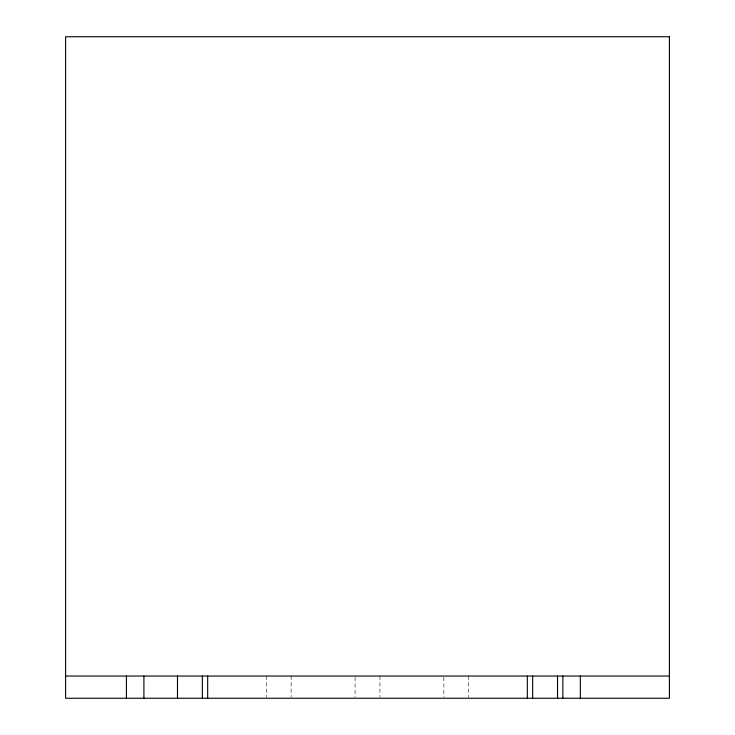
<?xml version="1.0" encoding="UTF-8"?>
<svg xmlns="http://www.w3.org/2000/svg" width="735" height="735" viewBox="0 0 735 735"><rect width="100%" height="100%" fill="white"/><g stroke="black" fill="none" stroke-linecap="round" stroke-linejoin="round"><path stroke-width="0.55" stroke-dasharray="3.67 2.76" d="M468.719 676.053L468.719 697.138M443.857 677.165L443.857 697.138M379.931 676.053L379.931 697.138M355.069 677.165L355.069 697.138M291.143 676.053L291.143 697.138M266.281 676.053L266.281 697.138"/><path stroke-width="1.1" d="M65.608 676.053L669.392 676.053M580.319 676.053L580.319 698.25M562.845 676.053L562.845 698.25M557.516 676.053L557.516 698.25M532.654 676.053L532.654 698.25M527.326 676.053L527.326 698.25M207.674 676.053L207.674 698.25M202.345 676.053L202.345 698.25M177.484 676.053L177.484 698.25M143.913 676.053L143.913 698.25M126.429 676.053L126.429 698.25M669.392 36.75L65.608 36.75L65.608 698.25L669.392 698.25L669.392 36.75"/></g></svg>
